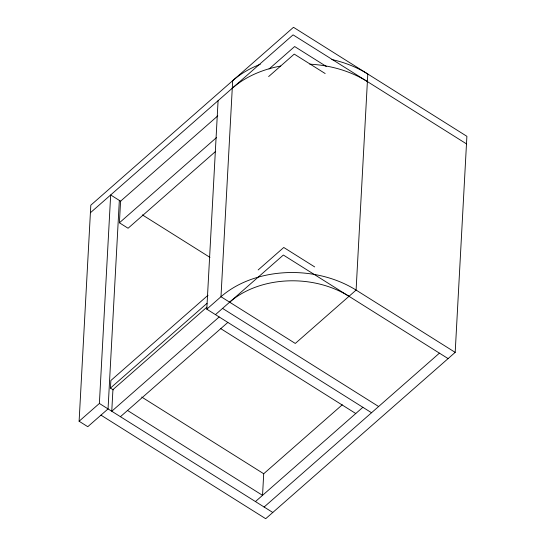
<?xml version="1.0" encoding="UTF-8"?>
<svg xmlns="http://www.w3.org/2000/svg" width="546" height="546" viewBox="0 0 546 546"><rect width="100%" height="100%" fill="white"/><g stroke="black" fill="none" stroke-linecap="round" stroke-linejoin="round"><path stroke-width="0.82" d="M119.342 200.409L108.047 408.913L87.783 426.699L79.109 421.246L90.813 205.187L293.482 27.3L466.891 136.316L455.187 352.375L265.697 518.7L100.955 415.137M79.109 421.246L99.379 403.46L110.667 194.963L120.782 201.317M113.336 389.892L110.456 388.083L110.865 380.521L208.053 295.222M215.67 151.365L128.078 228.248L119.41 222.795L120.577 201.187L217.765 115.889M371.533 412.742L206.791 309.179L218.086 100.682M90.404 212.749L293.072 34.862L466.482 143.878M269.048 69.008L294.649 46.54L326.29 66.435M268.639 76.57L294.239 54.102L325.163 73.539M119.41 222.795L216.591 137.496M110.456 388.083L207.002 303.344M206.92 307.145L112.933 389.639L111.766 411.247L219.178 316.967M206.791 309.179L220.98 296.731A96.082 70.843 3.1 0 1 356.094 290.083L455.187 352.375M258.162 269.949L283.763 247.475L314.687 266.919M215.458 314.632L283.354 255.037L448.095 358.599M120.434 416.7L227.846 322.42M263.65 473.792L342.294 404.77M255.446 501.569L362.858 407.296M264.114 507.022L439.421 353.153M142.363 214.885L209.985 257.391M222.556 308.401L378.624 406.517M220.755 328.644L355.767 413.52M141.694 397.038L263.711 473.744L262.537 495.345L127.525 410.469M99.379 403.46L272.788 512.476M229.648 302.177A84.876 62.578 3.1 0 1 349.003 296.307M232.268 88.227A96.082 70.843 3.1 0 1 280.746 66.039M309.835 64.182A96.082 70.843 3.1 0 1 367.39 81.579M260.278 64.298A96.082 70.843 3.1 0 0 232.678 80.665L220.98 296.731L295.297 343.448L356.094 290.083L367.799 74.017A96.082 70.843 3.1 0 0 331.825 59.521"/></g></svg>
